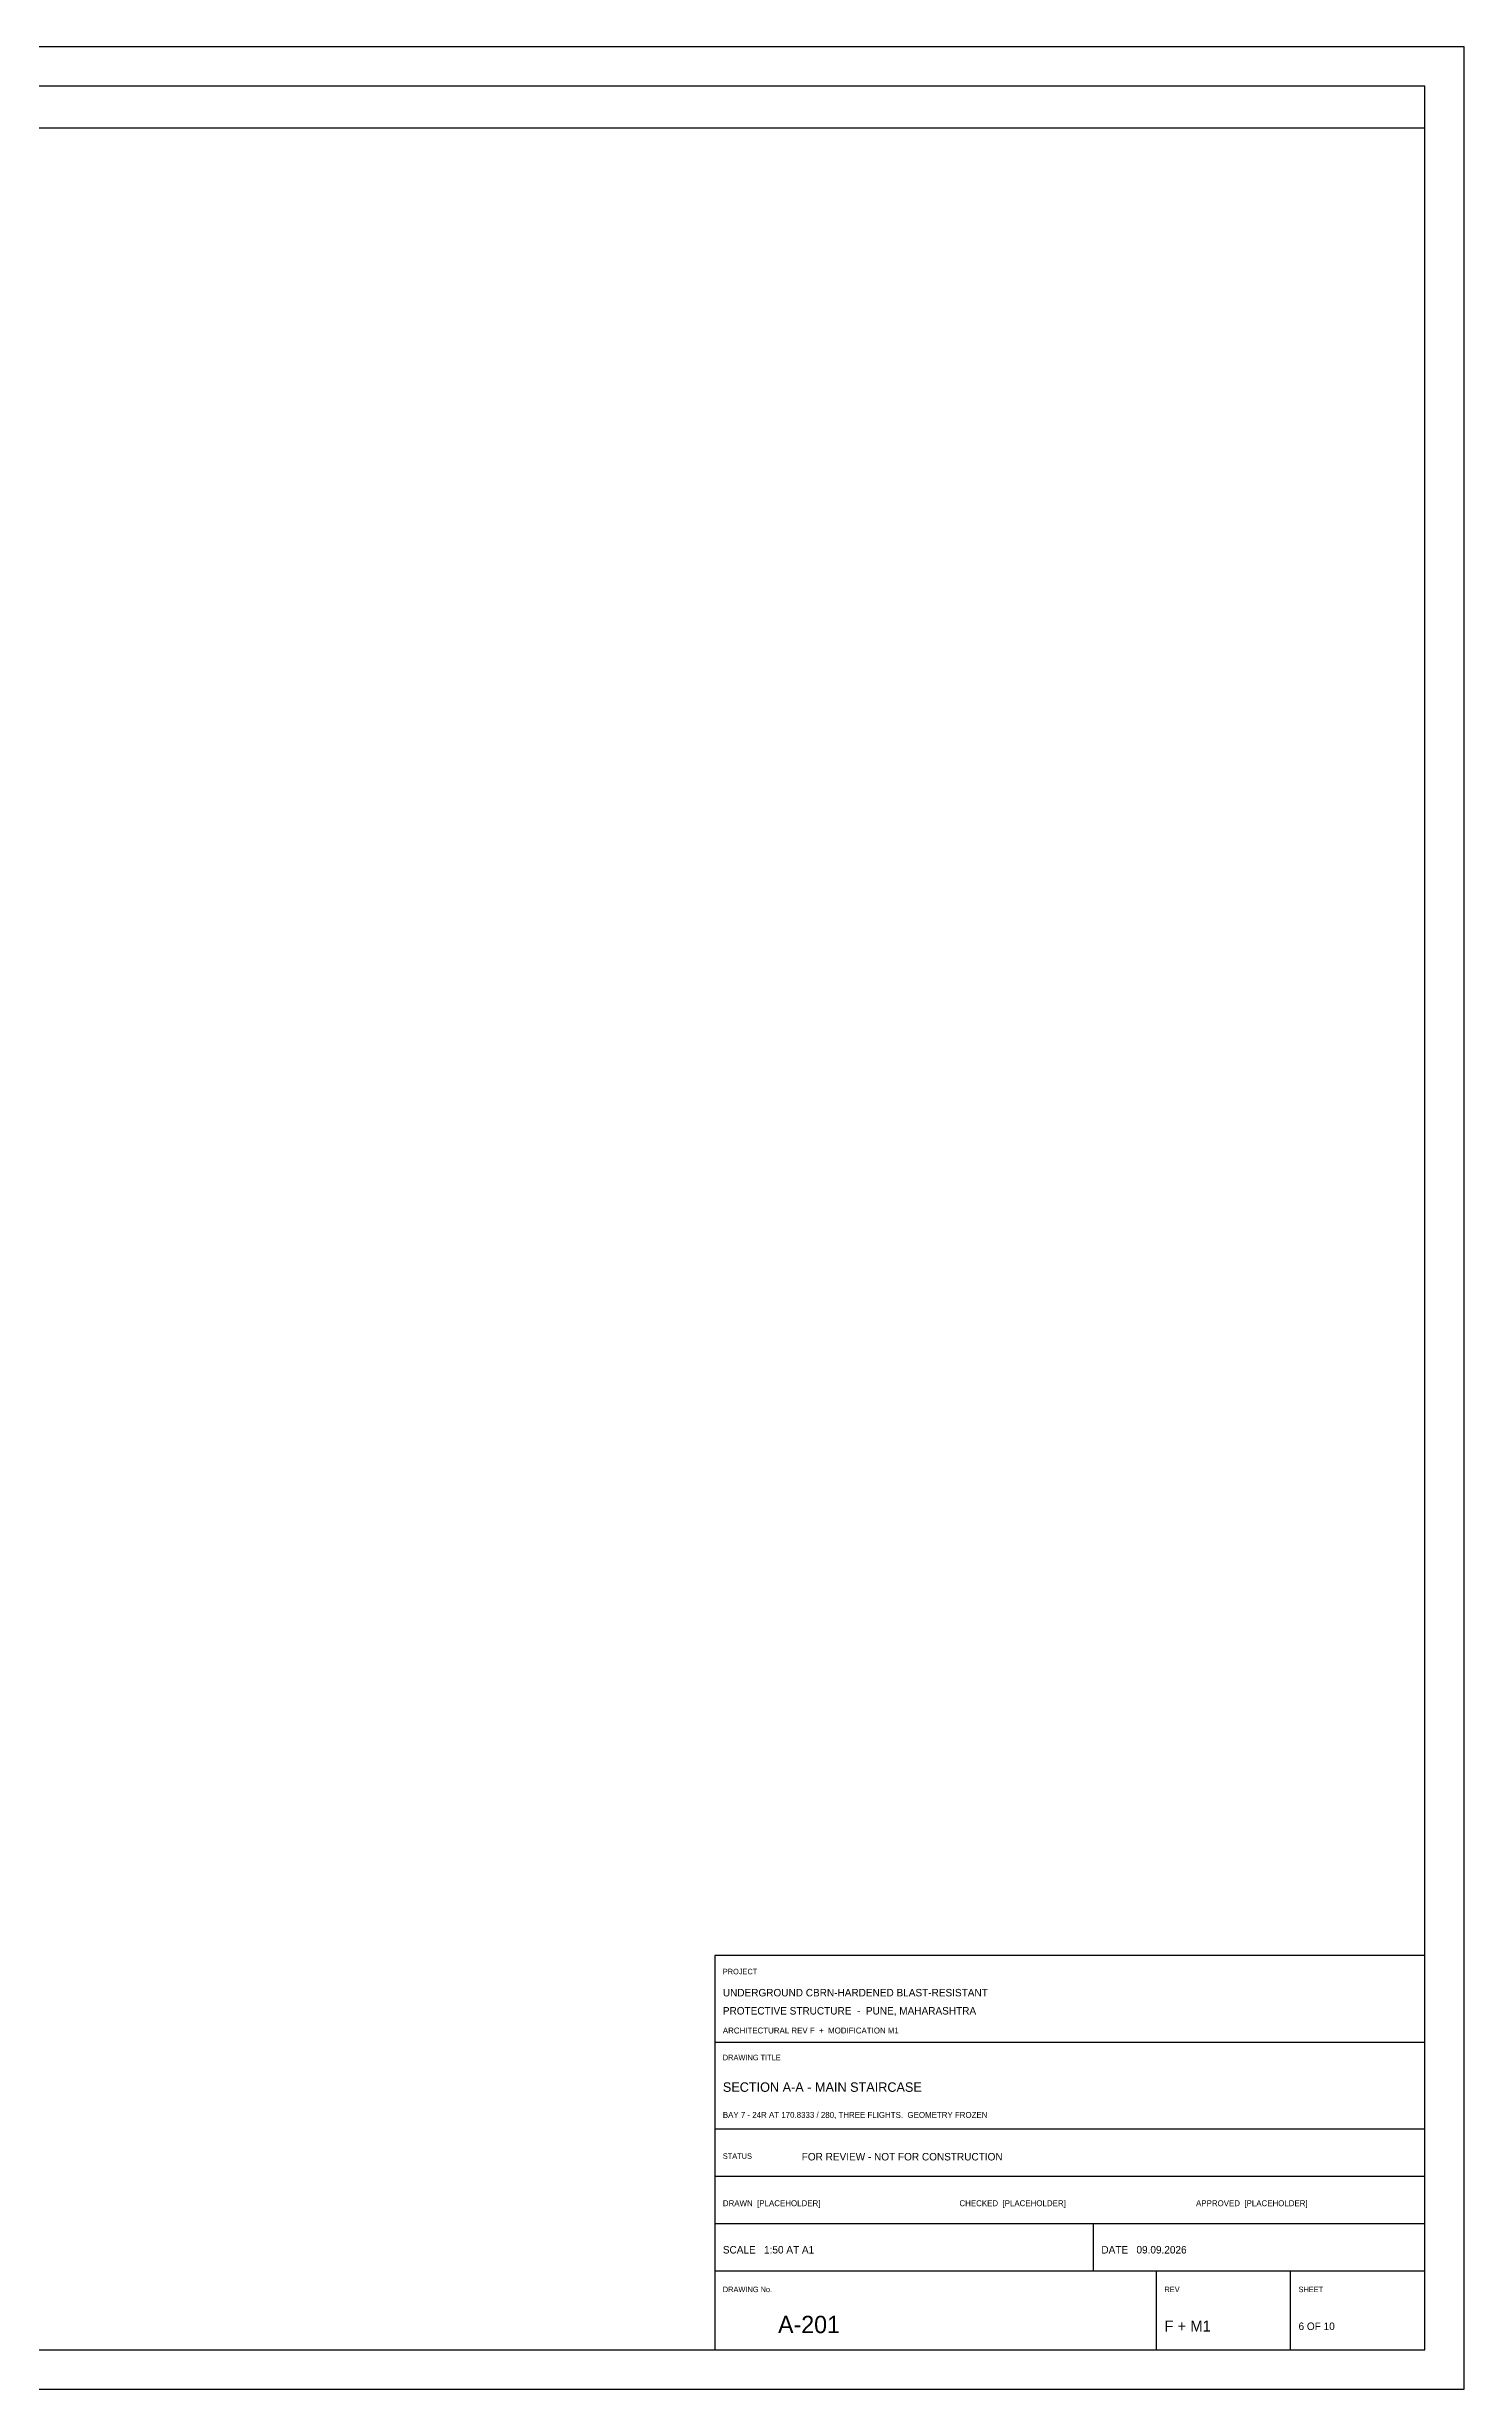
# Model space of a CAD drawing. Extents: x -11175 to 30875, y -24980 to 4720.
# Drawn here: x 12903 to 30875, y -24980 to 4720 of the extents above; entities that cross this region are included whole.
import ezdxf

# ---------------------------------------------------------------- set-up
doc = ezdxf.new("R2010")
doc.units = 0
doc.header["$LTSCALE"] = 25
for name, color, linetype in [('SHEET-BORDER', 7, 'Continuous'), ('SHEET-TEXT', 7, 'Continuous'), ('SHEET-TITLEBLOCK', 7, 'Continuous')]:
    doc.layers.add(name, color=color, linetype=linetype)

msp = doc.modelspace()

# ---------------------------------------------------------------- linework, layer by layer
at = {"layer": 'SHEET-BORDER'}
for p, q in [((30875, 4720), (-11175, 4720)), ((30875, -24980), (30875, 4720)), ((30375, 4220), (-10675, 4220)), ((30375, -24480), (30375, 4220)), ((-10675, 3695), (30375, 3695)), ((-10675, -24480), (30375, -24480)), ((-11175, -24980), (30875, -24980))]:
    msp.add_line(p, q, dxfattribs=at)
at = {"layer": 'SHEET-TITLEBLOCK'}
for p, q in [((30375, -19480), (21375, -19480)), ((21375, -19480), (21375, -24480)), ((30375, -24480), (30375, -19480)), ((21375, -20580), (30375, -20580)), ((21375, -21680), (30375, -21680)), ((21375, -22280), (30375, -22280)), ((21375, -22880), (30375, -22880)), ((26175, -23480), (26175, -22880)), ((21375, -23480), (30375, -23480)), ((26975, -24480), (26975, -23480)), ((28675, -24480), (28675, -23480)), ((21375, -24480), (30375, -24480))]:
    msp.add_line(p, q, dxfattribs=at)

# ---------------------------------------------------------------- texts
at = {"layer": 'SHEET-TEXT'}
for s, height, p in [('PROJECT', 70, (21475, -19720)), ('UNDERGROUND CBRN-HARDENED BLAST-RESISTANT', 95, (21475, -20000)), ('PROTECTIVE STRUCTURE  -  PUNE, MAHARASHTRA', 95, (21475, -20230)), ('ARCHITECTURAL REV F  +  MODIFICATION M1', 75, (21475, -20470)), ('DRAWING TITLE', 70, (21475, -20810)), ('SECTION A-A - MAIN STAIRCASE', 120, (21475, -21210)), ('BAY 7 - 24R AT 170.8333 / 280, THREE FLIGHTS.  GEOMETRY FROZEN', 75, (21475, -21540)), ('STATUS', 70, (21475, -22060)), ('FOR REVIEW - NOT FOR CONSTRUCTION', 95, (22475, -22080)), ('DRAWN  [PLACEHOLDER]', 75, (21475, -22660)), ('CHECKED  [PLACEHOLDER]', 75, (24475, -22660)), ('APPROVED  [PLACEHOLDER]', 75, (27475, -22660)), ('SCALE   1:50 AT A1', 95, (21475, -23260)), ('DATE   09.09.2026', 95, (26275, -23260)), ('DRAWING No.', 70, (21475, -23750)), ('REV', 70, (27075, -23750)), ('SHEET', 70, (28775, -23750)), ('A-201', 220, (22175, -24270)), ('F + M1', 140, (27075, -24250)), ('6 OF 10', 95, (28775, -24230))]:
    msp.add_text(s, height=height, dxfattribs=at).set_placement(p)

doc.saveas('drawing.dxf')
